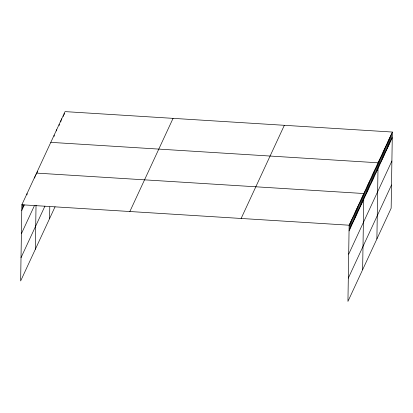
<?xml version="1.0" encoding="UTF-8"?>
<svg xmlns="http://www.w3.org/2000/svg" width="413" height="413" viewBox="0 0 413 413"><rect width="100%" height="100%" fill="white"/><g stroke="black" fill="none" stroke-linecap="round" stroke-linejoin="round"><path stroke-width="0.62" d="M392.35 132.046L349.14 225.209L347.942 301.387L391.152 208.224L392.35 132.046L65.058 111.613L21.848 204.776L20.65 280.954L55.053 206.779M22.622 208.611L22.679 204.812M23.484 206.748L23.515 204.848M27.01 194.864L27.031 193.594M34.79 178.091L34.811 176.826M35.652 176.227L35.673 174.962M35.342 249.276L36.034 205.209M36.52 174.369L36.54 173.099L363.832 193.532L362.635 269.715M37.356 172.557L37.377 171.292M49.601 218.534L49.782 206.908M54.134 136.388L54.155 135.123M56.648 130.962L56.669 129.697M59.167 125.537L59.188 124.272M60.845 121.923L60.866 120.653M61.682 120.111L61.702 118.846M63.359 116.497L63.38 115.227M64.201 114.685L64.222 113.42M349.914 229.045L350.002 223.345M350.776 227.181L350.869 221.482M351.644 225.317L351.731 219.618M352.506 223.454L352.594 217.754M353.368 221.595L353.461 215.891M354.235 219.731L354.323 214.027M355.097 217.868L355.19 212.163M355.965 216.004L356.052 210.305M356.827 214.141L356.915 208.441M357.689 212.277L357.782 206.577M358.556 210.413L358.644 204.714M359.418 208.55L359.511 202.85M360.286 206.686L360.373 200.986M361.148 204.822L361.236 199.123M362.015 202.959L362.103 197.259M362.877 201.095L362.965 195.395M364.581 197.424L364.669 191.725M365.417 195.617L365.51 189.918M366.259 193.811L366.346 188.106M367.095 191.999L367.188 186.299M367.937 190.192L368.024 184.492M368.773 188.385L368.866 182.68M369.614 186.573L369.702 180.873M370.451 184.766L370.544 179.066M371.292 182.959L371.38 177.26M372.128 181.147L372.216 175.448M372.97 179.34L373.058 173.641M373.806 177.533L373.894 171.834M374.648 175.721L374.736 170.022M375.484 173.914L375.572 168.215M376.326 172.107L376.413 166.408M377.162 170.301L377.25 164.596M376.893 238.967L378.091 162.789L50.799 142.356M378.84 166.682L378.928 160.982M379.676 164.875L379.769 159.17M380.518 163.063L380.605 157.363M381.354 161.256L381.447 155.556M382.195 159.449L382.283 153.75M383.032 157.637L383.125 151.938M383.873 155.83L383.961 150.131M384.709 154.023L384.802 148.324M385.551 152.211L385.639 146.512M386.387 150.404L386.48 144.705M387.229 148.597L387.317 142.898M388.065 146.791L388.158 141.086M388.907 144.978L388.994 139.279M389.743 143.172L389.836 137.472M390.584 141.365L390.672 135.66M391.421 139.553L391.514 133.853M21.755 210.475L24.352 204.884M21.393 233.732L34.356 205.782M21.017 257.697L44.934 206.128M129.852 211.518L173.062 118.355M241.13 218.467L284.345 125.304M349.047 230.908L392.262 137.746M348.686 254.165L391.896 161.003M348.309 278.13L391.519 184.967M21.848 204.776L349.14 225.209"/></g></svg>
